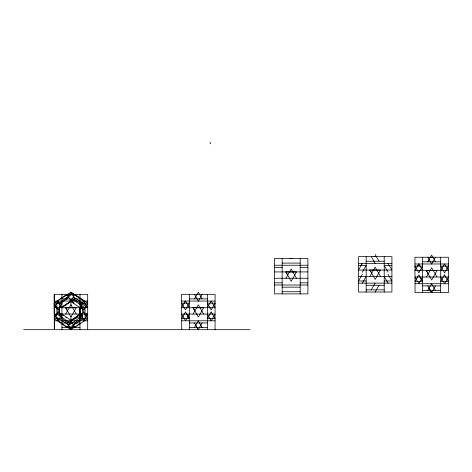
<?xml version="1.0" encoding="UTF-8"?>
<svg xmlns="http://www.w3.org/2000/svg" width="472" height="472" viewBox="0 0 472 472"><rect width="100%" height="100%" fill="white"/><g stroke="black" fill="none" stroke-linecap="round" stroke-linejoin="round"><path stroke-width="0.71" d="M70.9 320.134L70.906 316.087M70.918 305.72L70.918 300.988L61.584 307.461L70.959 301.053L74.812 294.322L87.68 303.148L83.827 309.874L80.317 307.467L83.827 309.874L79.975 303.148L74.128 299.136M79.975 294.322L79.975 314.063L83.827 320.807L87.68 314.063L54.28 314.063L54.233 294.322L87.68 294.322L87.68 329.686M82.588 313.727L82.588 318.647L82.6 308.245M83.798 311.968L87.68 318.647L79.975 318.647L83.798 311.968L83.798 309.06M85.06 318.647L85.019 307.514M86.358 316.376L86.358 313.461M202.199 294.322L198.305 300.988M207.355 329.686L207.361 294.322M300.192 258.52L300.186 293.885M375.151 263.317L371.34 256.662M435.532 257.246L431.644 263.913M75.597 326.459L70.894 329.686L58.139 320.807L61.938 314.063L71.248 320.541M189.325 314.063L185.525 320.807L181.661 314.063L215.067 314.063L211.208 320.807L207.355 314.063M362.372 283.141L366.172 276.397M422.658 276.987L418.859 283.731L415 276.987L448.4 276.987L444.547 283.731L440.695 276.987M65.691 314.081L70.936 304.788L76.263 314.081M193.077 314.081L198.323 304.788L203.65 314.081M285.908 278.279L291.153 268.987L296.481 278.279M369.924 276.415L375.169 267.117L380.497 276.415M426.411 277.005L431.656 267.712L436.983 277.005M207.355 307.72L211.185 301.036L215.067 307.72L189.325 307.732L185.443 301.053L181.637 307.732L181.726 329.686M422.658 270.657L418.776 263.978L414.976 270.657L415.059 292.611L448.4 292.611L448.4 257.246L414.953 257.246L414.976 270.657L440.695 270.645L444.518 263.966L448.4 270.645L440.695 270.645M69.39 325.916L67.036 327.533L54.298 318.647L58.115 311.968L63.342 315.585M79.975 329.686L79.975 307.72L83.798 301.036L70.93 292.215L65.077 296.227M362.348 274.303L358.531 280.982L366.172 280.982M388.025 263.382L391.913 270.049L358.49 270.061L362.289 263.382L361.086 265.488M58.097 312.8L58.085 309.886L61.938 303.16L54.239 303.16L54.339 329.686L54.233 294.322M70.93 292.215L74.812 298.894L61.938 307.732L58.056 301.053L54.256 307.732L87.68 307.72L83.798 301.036L70.93 292.215L67.101 298.894L60.681 303.313M67.036 327.533L70.9 320.807L80.281 314.382M78.918 315.101L79.975 314.087L67.036 322.966L70.894 329.686L74.741 322.966L81.208 318.517M184.233 303.16L185.443 301.053M194.488 298.894L198.317 292.215L202.199 298.894M194.423 327.533L198.287 320.807L202.134 327.533M194.423 322.966L198.275 329.686L202.128 322.966M362.319 272.22L366.172 265.488L358.472 265.488L358.466 256.65L391.913 256.65L391.913 292.02L358.572 292.02L358.466 265.488M371.269 289.861L375.134 283.141M375.128 292.02L378.975 285.294M417.572 266.084L418.776 263.978M429.131 259.535L427.827 261.818L431.65 255.14L435.532 261.818M427.756 290.457L431.62 283.731L435.467 290.457M427.756 285.89L431.614 292.611L435.461 285.89M69.402 324.229L68.346 325.243L70.894 329.686M71.284 321.562L69.649 322.966L71.419 321.751M75.626 317.827L79.975 314.087M87.68 318.647L74.747 327.533L72.092 322.966L79.727 317.703M58.085 309.886L54.233 303.16L67.101 294.322L70.959 301.053M54.239 303.16L67.107 294.327M61.566 298.64L62.741 297.838M69.72 294.322L67.968 295.525L69.72 294.322L72.157 294.322L68.062 297.136M58.469 303.449L68.41 296.605L65.366 298.333M73.054 295.525L74.812 294.322M69.85 300.499L72.192 298.894M72.464 322.417L68.346 325.249L70.794 323.857M69.655 327.533L73.184 325.108M73.425 325.261L82.83 318.801M72.127 327.533L74.482 325.916M76.771 325.651L78.535 324.441M72.092 322.966L70.9 320.807L73.98 319.031M70.9 320.807L79.88 316.517M430.44 257.252L431.65 257.246M369.936 270.067L380.497 270.049L375.211 279.412L369.936 270.067L371.718 273.235M426.422 270.662L436.983 270.645L431.697 280.008L426.422 270.662L428.204 273.831M285.92 271.937L296.481 271.919L291.189 281.282L285.92 271.937L287.696 275.099M79.975 303.148L87.68 303.148M65.702 307.738L76.263 307.72L70.977 317.084L65.702 307.738L67.484 310.901M193.089 307.738L203.65 307.72L198.358 317.084L193.089 307.738L194.865 310.901M373.954 256.656L376.391 256.65M289.938 258.52L292.369 258.52M366.172 261.222L384.208 261.222M422.658 261.818L440.695 261.818M282.156 263.093L300.192 263.093M358.466 263.382L391.913 263.382M414.953 263.978L448.4 263.978M274.45 265.246L307.897 265.246M391.913 265.476L384.208 265.476L384.208 256.65M414.959 266.084L422.658 266.084L418.806 272.816L414.953 266.084M274.45 267.358L274.556 293.885L307.897 293.885L307.897 258.52L274.45 258.52L274.45 267.358L282.156 267.358M307.897 267.347L300.192 267.347M307.897 271.913L274.468 271.931M358.513 276.397L391.913 276.397M274.492 278.262L307.897 278.262M384.208 280.982L391.913 280.982L388.031 274.303M422.658 281.577L415.018 281.577L418.835 274.893L422.658 281.577L420.033 276.987M274.509 282.846L282.156 282.846M300.192 282.846L307.897 282.846M358.537 283.141L391.913 283.141M415.024 283.731L448.4 283.731M274.521 285.005L307.897 285.005M366.172 285.294L384.208 285.294M422.658 285.89L440.695 285.89M282.156 287.165L300.186 287.165M366.172 289.861L384.208 289.861M422.658 290.457L440.695 290.457M282.156 291.725L300.186 291.725M61.938 298.894L79.975 298.894M189.325 298.894L207.361 298.894M54.233 301.053L87.68 301.053M181.62 301.053L215.067 301.053M189.325 307.732L181.637 307.732L181.62 294.322L215.067 294.322L215.067 329.686M54.298 318.647L61.938 318.647L67.761 322.689M189.325 318.647L181.679 318.647L185.496 311.968L189.325 318.647L186.7 314.063M54.304 320.807L87.68 320.807M181.69 320.807L215.067 320.807M61.938 322.966L79.975 322.966M189.325 322.966L207.355 322.966M61.938 327.533L79.975 327.533M189.325 327.533L207.355 327.533M23.6 329.686L250.066 329.686M82.264 302.641L86.358 305.449M73.237 296.735L82.588 303.154M80.659 302.906L87.68 307.72M80.382 304.511L85.06 307.72M73.095 299.814L81.284 305.431M80.252 306.116L82.594 307.72M72.127 301.856L73.88 303.053M70.617 301.301L79.975 307.72L79.975 318.647M72.092 301.797L73.856 303.006M65.667 317.19L66.829 317.998M68.782 322.016L60.64 316.376L59.313 314.063L61.643 315.679M59.354 318.647L68.062 324.707M55.602 316.37L59.655 319.196M56.905 318.647L58.646 319.863M56.917 314.063L60.392 316.494M56.599 315.679L54.28 314.063L58.139 320.807M375.163 254.544L379.046 261.222M209.969 142.314L210.842 143.818M427.827 257.258L431.679 263.978M429.066 288.168L431.614 292.611M388.061 272.208L384.208 265.476L384.208 292.02M388.061 283.141L384.208 276.397M194.493 294.327L198.34 301.053M195.732 325.243L198.275 329.686M58.115 311.968L61.938 318.647M56.882 308.245L56.858 303.16L58.056 301.053L58.068 303.236M59.283 303.16L59.307 308.245M56.852 307.732L56.882 314.281M55.548 305.461L55.56 307.638M59.319 307.732L59.336 312.824M60.622 305.461L60.622 307.644M59.336 307.703L59.348 312.812M440.695 257.246L440.695 292.611M422.658 257.246L422.658 292.611M366.172 256.65L366.172 292.02M282.156 258.52L282.156 293.885M189.325 294.322L189.325 329.686M83.827 318.624L83.827 320.807M61.938 294.322L61.938 329.686M81.284 313.449L81.284 316.364L81.284 313.449M211.185 311.968L207.361 318.647L215.067 318.647L211.185 311.968M444.518 274.893L440.695 281.577L448.4 281.577L444.518 274.893M189.325 303.16L185.472 309.886L181.62 303.16L189.325 303.16M215.067 303.148L211.208 309.874L207.361 303.148L215.067 303.148M448.4 266.072L444.547 272.804L440.695 266.072L448.4 266.072"/></g></svg>
